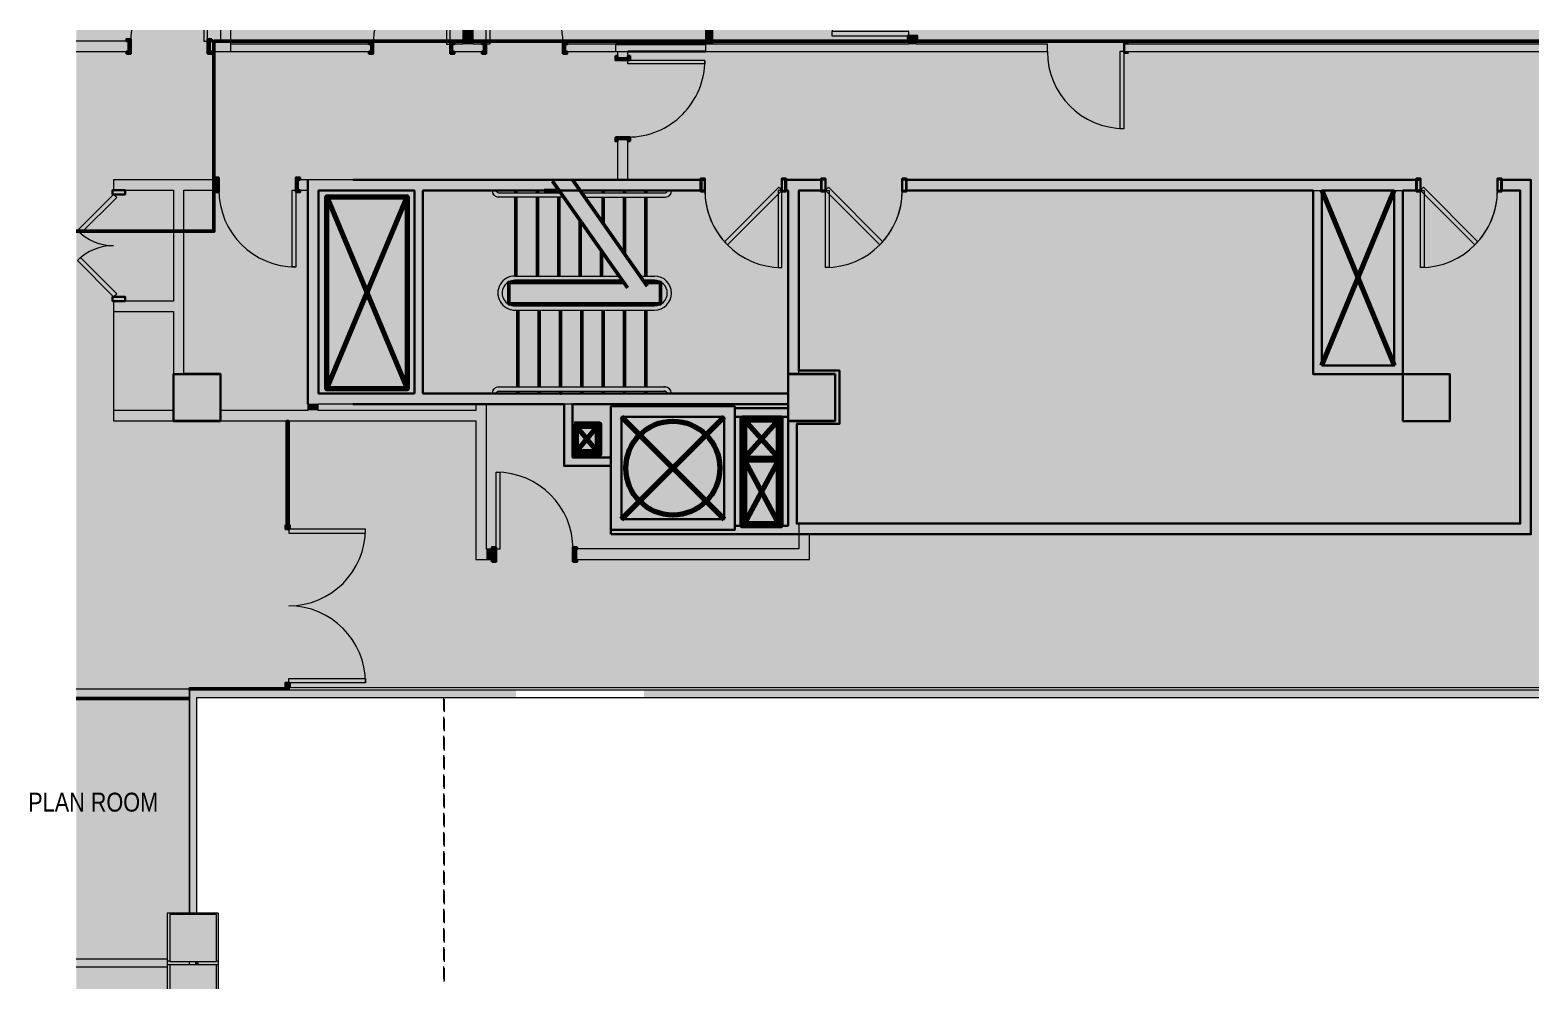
# Model space of a CAD drawing. Header units: inches. Extents: x 440 to 1827, y -16294 to -15154.
# Drawn here: x 440 to 1143, y -15600 to -15154 of the extents above; entities that cross this region are included whole.
import ezdxf

# ---------------------------------------------------------------- set-up
doc = ezdxf.new("R2010")
doc.units = ezdxf.units.IN
doc.header["$LTSCALE"] = 48
doc.header["$MEASUREMENT"] = 0
doc.linetypes.add('Demolished', pattern=[0.1875, 0.125, -0.0625])
for name, color, linetype, lineweight in [('A-Anno-Note', 8, 'Continuous', 50), ('A-COLS', 8, 'Continuous', 30), ('A-DETL', 8, 'Continuous', 20), ('A-DETL-GENF', 247, 'Continuous', 9), ('A-DETL-THIN', 8, 'Continuous', 9), ('A-DOOR', 8, 'Demolished', 9), ('A-DOOR-FRAM', 8, 'Continuous', 30), ('A-FLOR-HRAL', 8, 'Continuous', 20), ('A-FLOR-STRS', 8, 'Continuous', 50), ('A-Hvac', 8, 'Continuous', 70), ('A-WALL', 8, 'Continuous', 30), ('A-WALL-PATT', 8, 'Continuous', 13), ('Chevy Chase Pavilion_9th - 900 _ 910_dwg', 8, 'Continuous', 9), ('G-ANNO-TEXT', 8, 'Continuous', 20), ('I-WALL', 8, 'Continuous', 13), ('S-COLS', 8, 'Continuous', 13)]:
    doc.layers.add(name, color=color, linetype=linetype, lineweight=lineweight)
doc.styles.add('Arial Narrow', font='ARIALN.TTF', dxfattribs={"height": 8.849544})

# ---------------------------------------------------------------- blocks, each defined once
blk = doc.blocks.new('Concrete-Rectangular-Column - 1_10_-4868861-FIRST FLOOR DEMOLITION')
at = {"layer": 'S-COLS'}
blk.add_hatch(color=256, dxfattribs=at).paths.add_polyline_path([(-11, -11), (11, -11), (11, 11), (-11, 11)], flags=0)
for p, q in [((11, 11), (-11, 11)), ((-11, 11), (-11, -11)), ((11, -11), (11, 11)), ((-11, -11), (11, -11))]:
    blk.add_line(p, q, dxfattribs=at)
blk = doc.blocks.new('Chevy Chase Pavilion_9th - 900 _ 910_dwg_03 - COLUMN - RECTANGLE - 24 x 24-470460-FLOOR PLAN - LEVEL 9-5113136-FIRST FLOOR DEMOLITION')
at = {"layer": 'S-COLS'}
h = blk.add_hatch(color=256, dxfattribs=at)
h.paths.add_polyline_path([(-12, -12), (12, -12), (12, 12), (11.24, 12), (11.24, 11.85), (-10.76, 11.85), (-10.76, 12), (-12, 12), (-12, 9.38)], flags=0)
h.paths.add_polyline_path([(-1.51, -11.65), (-10.76, -11.65), (-10.76, 10.35), (11.24, 10.35), (11.24, -11.65), (1.99, -11.65)], flags=0)
blk.add_line((12, 12), (11.24, 12), dxfattribs=at)
at = {"layer": 'S-COLS', "flags": 128}
blk.add_lwpolyline([(-10.76, 12), (-12, 12), (-12, -12)], dxfattribs=at)
blk = doc.blocks.new('Chevy Chase Pavilion_9th - 900 _ 910_dwg_03 - COLUMN - RECTANGLE - 24 x 24-470562-FLOOR PLAN - LEVEL 9-5113137-FIRST FLOOR DEMOLITION')
at = {"layer": 'S-COLS'}
blk.add_hatch(color=256, dxfattribs=at).paths.add_polyline_path([(-10.76, -10.47), (-10.76, 11.38), (11.24, 11.38), (11.24, -10.47), (12, -10.47), (12, 12), (-12, 12), (-12, -10.47)], flags=0)
at = {"layer": 'S-COLS', "flags": 128}
blk.add_lwpolyline([(12, 12), (-12, 12), (-12, -12), (12, -12)], dxfattribs=at)
blk = doc.blocks.new('Chevy Chase Pavilion_9th - 900 _ 910_dwg_ST - TYPE A - SINGLE FLUSH - 36_ x 84_-514202-FLOOR PLAN - LEVEL 9-5113140-FIRST FLOOR DEMOLITION')
at = {"layer": 'A-DOOR', "linetype": 'Continuous', "flags": 128}
blk.add_lwpolyline([(17.49, -38.44), (16.25, -38.44), (16.25, -2.44), (18, -2.44), (18, -38.48)], dxfattribs=at)
at = {"layer": 'A-DOOR', "linetype": 'Continuous'}
blk.add_arc((18, -2.44), 36.04, 180, 270, dxfattribs=at)
at = {"layer": 'A-DOOR-FRAM', "flags": 128}
for points in [[(-18, 3.44), (-18, 2.44), (-20, 2.44), (-20, 3.44)], [(-19, -2.44), (-19, 2.44), (-18, 2.44), (-18, -2.44)], [(20, 3.44), (20, 2.44), (18, 2.44), (18, 3.44)], [(18, -2.44), (18, 2.44), (19, 2.44), (19, -2.44)], [(-20, -3.44), (-20, -2.44), (-18, -2.44), (-18, -3.44)], [(18, -3.44), (18, -2.44), (20, -2.44), (20, -3.44)]]:
    blk.add_lwpolyline(points, close=True, dxfattribs=at)
blk = doc.blocks.new('Chevy Chase Pavilion_9th - 900 _ 910_dwg_08 - DOOR - SINGLE - EXSTING - FLUSH - 36x84-493618-FLOOR PLAN - LEVEL 9-5113143-FIRST FLOOR DEMOLITION')
at = {"layer": 'A-DOOR-FRAM'}
h = blk.add_hatch(color=256, dxfattribs=at)
h.paths.add_polyline_path([(20.28, -1.71), (22.28, -1.71), (22.28, 4.29), (20.28, 4.29), (20.28, -1.21)], flags=0)
h.paths.add_polyline_path([(-17.72, -1.71), (-15.72, -1.71), (-15.72, 4.29), (-17.72, 4.29), (-17.72, -1.21)], flags=0)
at = {"layer": 'A-DOOR', "linetype": 'Continuous', "flags": 128}
blk.add_lwpolyline([(20.28, -1.21), (18.86, 0.21), (-6.59, -25.25), (-5.18, -26.66)], close=True, dxfattribs=at)
at = {"layer": 'A-DOOR', "linetype": 'Continuous'}
blk.add_arc((20.28, -1.21), 36, 180, 225, dxfattribs=at)
at = {"layer": 'A-DOOR-FRAM', "flags": 128}
for points in [[(-17.72, -1.71), (-17.72, 4.29), (-15.72, 4.29), (-15.72, -1.71), (-17.72, -1.71), (-17.72, 4.29), (-15.72, 4.29), (-15.72, -1.71)], [(22.28, 4.29), (20.28, 4.29), (20.28, -1.71), (20.28, 4.29), (22.28, 4.29), (22.28, -1.71), (20.28, -1.71), (22.28, -1.71)]]:
    blk.add_lwpolyline(points, close=True, dxfattribs=at)
blk = doc.blocks.new('Chevy Chase Pavilion_9th - 900 _ 910_dwg_08 - DOOR - SINGLE - EXSTING - FLUSH - 36x84-493656-FLOOR PLAN - LEVEL 9-5113144-FIRST FLOOR DEMOLITION')
at = {"layer": 'A-DOOR-FRAM'}
h = blk.add_hatch(color=256, dxfattribs=at)
h.paths.add_polyline_path([(-15.72, 1.71), (-17.72, 1.71), (-17.72, -4.29), (-15.72, -4.29), (-15.72, 1.21)], flags=0)
h.paths.add_polyline_path([(20.28, 1.71), (20.28, -4.29), (22.28, -4.29), (22.28, 1.71)], flags=0)
at = {"layer": 'A-DOOR', "linetype": 'Continuous', "flags": 128}
blk.add_lwpolyline([(20.28, 1.21), (18.86, -0.21), (-6.59, 25.25), (-5.18, 26.66)], close=True, dxfattribs=at)
at = {"layer": 'A-DOOR', "linetype": 'Continuous'}
blk.add_arc((20.28, 1.21), 36, 135, 180, dxfattribs=at)
at = {"layer": 'A-DOOR-FRAM', "flags": 128}
for points in [[(-15.72, 1.71), (-17.72, 1.71), (-17.72, -4.29), (-15.72, -4.29)], [(-17.72, -4.29), (-15.72, -4.29), (-15.72, 1.71), (-17.72, 1.71)], [(20.28, -4.29), (20.28, 1.71), (22.28, 1.71), (22.28, -4.29), (22.28, 1.71), (20.28, 1.71), (20.28, -4.29), (22.28, -4.29)]]:
    blk.add_lwpolyline(points, close=True, dxfattribs=at)
blk = doc.blocks.new('Chevy Chase Pavilion_9th - 900 _ 910_dwg_ST - TYPE A - SINGLE FLUSH - 36_ x 84_-545716-FLOOR PLAN - LEVEL 9-5113147-FIRST FLOOR DEMOLITION')
at = {"layer": 'A-DOOR', "linetype": 'Continuous', "flags": 128}
blk.add_lwpolyline([(16.25, 8.37), (16.25, 1.75), (18, 1.75), (18, 8.37)], dxfattribs=at)
at = {"layer": 'A-DOOR', "linetype": 'Continuous'}
blk.add_arc((18, 1.75), 36.04, 169.393, 180, dxfattribs=at)
at = {"layer": 'A-DOOR-FRAM', "flags": 128}
for points in [[(-18, 2.75), (-20, 2.75), (-20, 1.75), (-18, 1.75)], [(-18, 1.75), (-19, 1.75), (-19, -1.75), (-18, -1.75)], [(20, 2.75), (18, 2.75), (18, 1.75), (20, 1.75)], [(19, 1.75), (18, 1.75), (18, -1.75), (19, -1.75)], [(-20, -2.75), (-18, -2.75), (-18, -1.75), (-20, -1.75)], [(18, -2.75), (20, -2.75), (20, -1.75), (18, -1.75)]]:
    blk.add_lwpolyline(points, close=True, dxfattribs=at)
blk = doc.blocks.new('Chevy Chase Pavilion_9th - 900 _ 910_dwg_ST - TYPE A - SINGLE FLUSH - 36_ x 84_-514003-FLOOR PLAN - LEVEL 9-5113148-FIRST FLOOR DEMOLITION')
at = {"layer": 'A-DOOR', "linetype": 'Continuous', "flags": 128}
blk.add_lwpolyline([(16.25, -8.37), (16.25, -1.75), (18, -1.75), (18, -8.37)], dxfattribs=at)
at = {"layer": 'A-DOOR', "linetype": 'Continuous'}
blk.add_arc((18, -1.75), 36.04, 180, 190.607, dxfattribs=at)
at = {"layer": 'A-DOOR-FRAM', "flags": 128}
for points in [[(-18, 2.75), (-18, 1.75), (-20, 1.75), (-20, 2.75)], [(-19, -1.75), (-19, 1.75), (-18, 1.75), (-18, -1.75)], [(20, 2.75), (20, 1.75), (18, 1.75), (18, 2.75)], [(18, -1.75), (18, 1.75), (19, 1.75), (19, -1.75)], [(-20, -2.75), (-20, -1.75), (-18, -1.75), (-18, -2.75)], [(18, -2.75), (18, -1.75), (20, -1.75), (20, -2.75)]]:
    blk.add_lwpolyline(points, close=True, dxfattribs=at)
blk = doc.blocks.new('Chevy Chase Pavilion_9th - 900 _ 910_dwg_ST - TYPE A - SINGLE FLUSH - 36_ x 84_-512701-FLOOR PLAN - LEVEL 9-5113142-FIRST FLOOR DEMOLITION')
at = {"layer": 'A-DOOR', "linetype": 'Continuous', "flags": 128}
blk.add_lwpolyline([(16.25, 7.68), (16.25, 2.44), (18, 2.44), (18, 7.68)], dxfattribs=at)
at = {"layer": 'A-DOOR', "linetype": 'Continuous'}
blk.add_arc((18, 2.44), 36.04, 171.62321, 180, dxfattribs=at)
at = {"layer": 'A-DOOR-FRAM', "flags": 128}
for points in [[(-18, 3.44), (-20, 3.44), (-20, 2.44), (-18, 2.44)], [(-18, 2.44), (-19, 2.44), (-19, -2.44), (-18, -2.44)], [(20, 3.44), (18, 3.44), (18, 2.44), (20, 2.44)], [(19, 2.44), (18, 2.44), (18, -2.44), (19, -2.44)], [(-20, -3.44), (-18, -3.44), (-18, -2.44), (-20, -2.44)], [(18, -3.44), (20, -3.44), (20, -2.44), (18, -2.44)]]:
    blk.add_lwpolyline(points, close=True, dxfattribs=at)
blk = doc.blocks.new('Chevy Chase Pavilion_9th - 900 _ 910_dwg_08 - DOOR - DOUBLE - EXISTING - FLUSH - 48x84-516940-FLOOR PLAN - LEVEL 9-5113149-FIRST FLOOR DEMOLITION')
at = {"layer": 'A-DOOR', "linetype": 'Continuous', "flags": 128}
for points in [[(-21.72, 1.15), (-20.31, -0.27), (-3.34, 16.7), (-4.75, 18.12)], [(26.28, 1.15), (24.86, -0.27), (7.89, 16.7), (9.31, 18.12)]]:
    blk.add_lwpolyline(points, close=True, dxfattribs=at)
at = {"layer": 'A-DOOR', "linetype": 'Continuous'}
for centre, start, end in [((-21.72, 1.15), 360, 45), ((26.28, 1.15), 135, 180)]:
    blk.add_arc(centre, 24, start, end, dxfattribs=at)
at = {"layer": 'A-DOOR-FRAM', "flags": 128}
for points in [[(-21.72, 1.65), (-23.72, 1.65), (-23.72, -4.23), (-21.72, -4.23)], [(-23.72, -4.23), (-21.72, -4.23), (-21.72, 1.65), (-23.72, 1.65)], [(26.28, -4.23), (26.28, 1.65), (28.28, 1.65), (28.28, -4.23), (28.28, 1.65), (26.28, 1.65), (26.28, -4.23), (28.28, -4.23)]]:
    blk.add_lwpolyline(points, close=True, dxfattribs=at)
blk = doc.blocks.new('Chevy Chase Pavilion_9th - 900 _ 910_dwg_08 - DOOR - SINGLE - CONCEALED FRAME - FULL GLASS - 36x84-536247-FLOOR PLAN - LEVEL 9-5113151-FIRST FLOOR DEMOLITION')
at = {"layer": 'A-DOOR', "linetype": 'Continuous', "flags": 128}
blk.add_lwpolyline([(20.28, -0.79), (18.28, -0.79), (18.28, 35.21), (20.28, 35.21)], close=True, dxfattribs=at)
at = {"layer": 'A-DOOR', "linetype": 'Continuous'}
blk.add_arc((20.28, -0.79), 36, 90, 180, dxfattribs=at)
at = {"layer": 'A-DOOR-FRAM', "flags": 128}
blk.add_lwpolyline([(22.28, -0.29), (20.28, -0.29), (20.28, -2.29), (22.28, -2.29)], dxfattribs=at)
blk = doc.blocks.new('Chevy Chase Pavilion_9th - 900 _ 910_dwg_08 - DOOR - SINGLE - CONCEALED FRAME - FULL GLASS - 36x84-536328-FLOOR PLAN - LEVEL 9-5113152-FIRST FLOOR DEMOLITION')
at = {"layer": 'A-DOOR', "linetype": 'Continuous', "flags": 128}
blk.add_lwpolyline([(20.28, 0.79), (18.28, 0.79), (18.28, -35.21), (20.28, -35.21)], close=True, dxfattribs=at)
at = {"layer": 'A-DOOR', "linetype": 'Continuous'}
blk.add_arc((20.28, 0.79), 36, 180, 270, dxfattribs=at)
at = {"layer": 'A-DOOR-FRAM', "flags": 128}
blk.add_lwpolyline([(22.28, 0.29), (20.28, 0.29), (20.28, 2.29), (22.28, 2.29)], dxfattribs=at)
blk = doc.blocks.new('Chevy Chase Pavilion_9th - 900 _ 910_dwg_08 - DOOR - SINGLE - CONCEALED FRAME - FULL GLASS - 36x84-544326-FLOOR PLAN - LEVEL 9-5113154-FIRST FLOOR DEMOLITION')
at = {"layer": 'A-DOOR', "linetype": 'Continuous', "flags": 128}
blk.add_lwpolyline([(20.28, -0.46), (18.28, -0.46), (18.28, -36.46), (20.28, -36.46)], close=True, dxfattribs=at)
at = {"layer": 'A-DOOR', "linetype": 'Continuous'}
blk.add_arc((20.28, -0.46), 36, 265.71836, 270, dxfattribs=at)
at = {"layer": 'A-DOOR-FRAM', "flags": 128}
blk.add_lwpolyline([(22.28, -0.96), (20.28, -0.96), (20.28, 3.54), (22.28, 3.54)], dxfattribs=at)
blk = doc.blocks.new('Chevy Chase Pavilion_9th - 900 _ 910_dwg_08 - DOOR - SINGLE - CONCEALED FRAME - FULL GLASS - 36x84-544326-FLOOR PLAN - LEVEL 9-V2-FIRST FLOOR DEMOLITION')
at = {"layer": 'A-DOOR', "linetype": 'Continuous', "flags": 128}
blk.add_lwpolyline([(20.28, -0.46), (18.28, -0.46), (18.28, -36.46), (20.28, -36.46)], close=True, dxfattribs=at)
at = {"layer": 'A-DOOR', "linetype": 'Continuous'}
blk.add_arc((20.28, -0.46), 36, 180, 270, dxfattribs=at)
at = {"layer": 'A-DOOR-FRAM', "flags": 128}
blk.add_lwpolyline([(22.28, -0.96), (20.28, -0.96), (20.28, 3.54), (22.28, 3.54)], dxfattribs=at)
blk = doc.blocks.new('Chevy Chase Pavilion_9th - 900 _ 910_dwg-4821032-FIRST FLOOR DEMOLITION')
at = {"layer": 'A-DETL-GENF'}
blk.add_hatch(color=256, dxfattribs=at).paths.add_polyline_path([(1263.17, 3070.35), (1263.17, 3165.35), (1218.25, 3165.35), (1218.25, 3070.35)], flags=0)
at = {"layer": 'A-WALL'}
for points in [[(1150.25, 3057.35), (1172.25, 3057.35), (1172.25, 3079.35), (1150.25, 3079.35), (1150.25, 3062.22)], [(1438.25, 3057.35), (1460.25, 3057.35), (1460.25, 3079.35), (1438.25, 3079.35)]]:
    blk.add_hatch(color=256, dxfattribs=at).paths.add_polyline_path(points, flags=0)
h = blk.add_hatch(color=256, dxfattribs=at)
h.paths.add_polyline_path([(1203.25, 2931.66), (1204.25, 2931.66), (1204.25, 2934.66), (1203.25, 2934.66), (1203.25, 2932.48)], flags=0)
h.paths.add_polyline_path([(1203.25, 3006.66), (1204.25, 3006.66), (1204.25, 3057.35), (1203.25, 3057.35)], flags=0)
at = {"layer": 'A-WALL-PATT'}
for points in [[(1399.5, 3233.85), (1403, 3233.85), (1403, 3240.47), (1399.5, 3240.47)], [(1213.25, 3065.35), (1218.25, 3065.35), (1218.25, 3170.35), (1213.25, 3170.35), (1213.25, 3070.35)], [(1267.17, 3070.35), (1267.17, 3165.35), (1263.17, 3165.35), (1263.17, 3070.35)], [(1443.25, 3079.35), (1443.25, 3165.35), (1438.25, 3165.35), (1438.25, 3079.35)], [(1781.25, 3004.35), (1786.25, 3004.35), (1786.25, 3165.35), (1781.25, 3165.35), (1781.25, 3048.9)], [(1275.5, 3065.35), (1438.25, 3065.35), (1438.25, 3070.35), (1218.25, 3070.35), (1218.25, 3065.35), (1267.17, 3065.35)], [(1443.25, 2992.35), (1448.25, 2992.35), (1448.25, 3009.35), (1443.25, 3009.35)], [(1781.25, 3004.35), (1781.25, 3009.35), (1448.25, 3009.35), (1448.25, 3004.35)], [(1338.44, 2992.35), (1443.25, 2992.35), (1443.25, 2997.35), (1338.44, 2997.35)], [(1152.1, 2927.66), (1157.76, 2927.7), (1157.75, 2931.66), (1104.72, 2931.66), (1104.72, 2927.66), (1147.26, 2927.66)], [(1161.26, 2931.2), (1161.26, 2931.66), (1157.76, 2931.66), (1157.76, 2931.2)], [(1147.26, 2801.57), (1147.26, 2805.07), (1104.72, 2805.07), (1104.72, 2801.57)]]:
    blk.add_hatch(color=256, dxfattribs=at).paths.add_polyline_path(points, flags=0)
h = blk.add_hatch(color=256, dxfattribs=at)
h.paths.add_polyline_path([(1399.5, 3230.35), (1399.5, 3233.85), (1333.75, 3233.85), (1333.75, 3230.35), (1397.25, 3230.35)], flags=0)
h.paths.add_polyline_path([(1285.88, 3230.35), (1295.75, 3230.35), (1295.75, 3233.85), (1280.88, 3233.85), (1280.88, 3230.35)], flags=0)
h.paths.add_polyline_path([(1242.88, 3230.35), (1242.88, 3233.85), (1177.13, 3233.85), (1177.13, 3230.35), (1218.25, 3230.35)], flags=0)
h = blk.add_hatch(color=256, dxfattribs=at)
h.paths.add_polyline_path([(1493.72, 3230.35), (1559.69, 3230.35), (1559.69, 3233.85), (1399.5, 3233.85), (1399.5, 3230.35), (1448.25, 3230.35)], flags=0)
h.paths.add_polyline_path([(1841.26, 3230.35), (1841.51, 3230.35), (1841.51, 3233.85), (1595.69, 3233.85), (1595.69, 3230.35), (1837.76, 3230.35)], flags=0)
h = blk.add_hatch(color=256, dxfattribs=at)
h.paths.add_polyline_path([(1732.55, 3165.35), (1732.55, 3170.35), (1493.72, 3170.35), (1493.72, 3165.35)], flags=0)
h.paths.add_polyline_path([(1443.25, 3165.35), (1453.72, 3165.35), (1453.72, 3170.35), (1437.25, 3170.35), (1437.25, 3165.35), (1438.25, 3165.35)], flags=0)
h.paths.add_polyline_path([(1772.55, 3165.35), (1786.25, 3165.35), (1786.25, 3170.35), (1772.55, 3170.35)], flags=0)
h.paths.add_polyline_path([(1397.25, 3165.35), (1397.25, 3170.35), (1218.25, 3170.35), (1218.25, 3165.35), (1275.5, 3165.35)], flags=0)
at = {"layer": 'I-WALL'}
h = blk.add_hatch(color=256, dxfattribs=at)
h.paths.add_polyline_path([(1129.25, 3230.35), (1129.25, 3235.22), (1104.72, 3235.22), (1104.72, 3230.35)], flags=0)
h.paths.add_polyline_path([(1167.25, 3230.35), (1172.25, 3230.35), (1172.25, 3235.22), (1167.25, 3235.22)], flags=0)
for points in [[(1177.13, 3230.35), (1177.13, 3240.47), (1172.25, 3240.47), (1172.25, 3230.35)], [(1290.75, 3233.85), (1290.75, 3240.47), (1285.88, 3240.47), (1285.88, 3233.85)], [(1498.25, 3233.85), (1498.25, 3237.79), (1494.75, 3237.79), (1494.75, 3233.85)], [(1155.13, 3079.35), (1155.13, 3165.47), (1150.25, 3165.47), (1150.25, 3079.35)], [(1150.25, 3108.6), (1150.25, 3113.47), (1127.13, 3113.47), (1127.13, 3108.6)], [(1150.25, 3057.35), (1150.25, 3062.22), (1122.25, 3062.22), (1122.25, 3057.35)], [(1204.25, 3057.35), (1292, 3057.35), (1292, 3062.22), (1172.25, 3062.22), (1172.25, 3057.35), (1203.25, 3057.35)], [(1218.13, 3062.22), (1218.13, 3065.35), (1213.25, 3065.35), (1213.25, 3062.22)], [(1296.88, 2992.35), (1296.88, 3065.35), (1292, 3065.35), (1292, 2992.35)], [(1300.44, 2992.35), (1300.44, 2997.22), (1296.88, 2997.22), (1296.88, 2992.35)]]:
    blk.add_hatch(color=256, dxfattribs=at).paths.add_polyline_path(points, flags=0)
h = blk.add_hatch(color=256, dxfattribs=at)
h.paths.add_polyline_path([(1358.34, 3170.35), (1363.21, 3170.35), (1363.21, 3189.35), (1358.34, 3189.35)], flags=0)
h.paths.add_polyline_path([(1363.21, 3227.35), (1363.21, 3230.35), (1358.34, 3230.35), (1358.34, 3227.35)], flags=0)
h = blk.add_hatch(color=256, dxfattribs=at)
h.paths.add_polyline_path([(1122.25, 3108.6), (1127.13, 3108.6), (1127.13, 3113.47), (1122.25, 3113.47)], flags=0)
h.paths.add_polyline_path([(1122.25, 3165.47), (1127.13, 3165.47), (1127.13, 3170.35), (1122.25, 3170.35)], flags=0)
h = blk.add_hatch(color=256, dxfattribs=at)
h.paths.add_polyline_path([(1157.75, 3165.47), (1170.59, 3165.47), (1170.59, 3170.35), (1127.13, 3170.35), (1127.13, 3165.47), (1155.13, 3165.47)], flags=0)
h.paths.add_polyline_path([(1208.59, 3165.47), (1213.25, 3165.47), (1213.25, 3170.35), (1208.59, 3170.35)], flags=0)
at = {"layer": 'A-Anno-Note'}
for p, q in [((1157.76, 2927.22), (1104.72, 2927.22)), ((1161.26, 2826.04), (1161.26, 2826.66)), ((1161.26, 2826.66), (1161.26, 2826.04)), ((1161.26, 2802.54), (1161.26, 2804.04)), ((1161.26, 2804.04), (1161.26, 2802.54))]:
    blk.add_line(p, q, dxfattribs=at)
at = {"layer": 'A-Anno-Note', "flags": 128}
blk.add_lwpolyline([(1104.72, 3146.22), (1169.26, 3146.22), (1169.26, 3235.22), (1851.26, 3235.22), (1851.26, 3009.22), (2025.26, 3009.22), (2025.26, 3240.47)], dxfattribs=at)
at = {"layer": 'A-COLS', "flags": 128}
for points in [[(1150.26, 3079.22), (1172.26, 3079.22), (1172.26, 3057.22), (1150.26, 3057.22)], [(1438.26, 3079.22), (1460.26, 3079.22), (1460.26, 3057.22), (1438.26, 3057.22)], [(1726.26, 3079.22), (1748.26, 3079.22), (1748.26, 3057.22), (1726.26, 3057.22)]]:
    blk.add_lwpolyline(points, close=True, dxfattribs=at)
at = {"layer": 'A-DETL'}
for p, q in [((1122.25, 3108.6), (1122.25, 3062.22)), ((1171.26, 2826.66), (1171.26, 2780.19))]:
    blk.add_line(p, q, dxfattribs=at)
at = {"layer": 'A-DOOR', "linetype": 'Continuous', "flags": 128}
for points in [[(1399.25, 3170.22), (1397.75, 3170.22), (1397.75, 3165.22), (1399.25, 3165.22)], [(1433.5, 3165.22), (1433.5, 3129.22), (1435.25, 3129.22), (1435.25, 3165.22)], [(1436.75, 3170.22), (1435.25, 3170.22), (1435.25, 3165.22), (1436.75, 3165.22)], [(1454.22, 3170.22), (1455.72, 3170.22), (1455.72, 3165.22), (1454.22, 3165.22)], [(1457.47, 3165.22), (1457.47, 3129.22), (1455.72, 3129.22), (1455.72, 3165.22)], [(1491.72, 3170.22), (1493.22, 3170.22), (1493.22, 3165.22), (1491.72, 3165.22)], [(1733.05, 3170.22), (1734.55, 3170.22), (1734.55, 3165.22), (1733.05, 3165.22)], [(1736.3, 3165.22), (1736.3, 3129.22), (1734.55, 3129.22), (1734.55, 3165.22)], [(1770.55, 3170.22), (1772.05, 3170.22), (1772.05, 3165.22), (1770.55, 3165.22)]]:
    blk.add_lwpolyline(points, close=True, dxfattribs=at)
at = {"layer": 'A-DOOR', "linetype": 'Continuous'}
for centre, start, end in [((1435.25, 3165.22), 180, 270), ((1455.72, 3165.22), 270, 359.99997), ((1734.55, 3165.22), 270, 359.99997)]:
    blk.add_arc(centre, 36, start, end, dxfattribs=at)
at = {"layer": 'A-FLOR-HRAL'}
for p, q in [((1310.25, 3125.22), (1359.04, 3125.22)), ((1360.44, 3123.22), (1310.25, 3123.22)), ((1368.81, 3125.22), (1375.64, 3125.22)), ((1375.64, 3123.22), (1370.21, 3123.22)), ((1310.25, 3111.22), (1375.64, 3111.22)), ((1310.25, 3109.22), (1375.64, 3109.22))]:
    blk.add_line(p, q, dxfattribs=at)
at = {"layer": 'A-FLOR-HRAL', "flags": 128}
for points in [[(1333.58, 3162.22), (1303.07, 3162.22), (1302.47, 3162.22)], [(1302.56, 3164.22), (1303.07, 3164.22), (1332.18, 3164.22)], [(1341.5, 3164.22), (1380.13, 3164.22), (1380.64, 3164.22)], [(1342.9, 3162.22), (1380.13, 3162.22), (1380.73, 3162.22)], [(1302.47, 3073.22), (1303.07, 3073.22), (1380.65, 3073.22), (1380.05, 3073.22)], [(1302.56, 3071.22), (1303.07, 3071.22), (1380.56, 3071.22), (1380.05, 3071.22)]]:
    blk.add_lwpolyline(points, dxfattribs=at)
at = {"layer": 'A-FLOR-HRAL'}
for centre, radius, start, end in [((1302.56, 3165.22), 3, 179.99809, 269.99808), ((1302.56, 3165.22), 1, 179.99809, 269.99808), ((1380.64, 3165.22), 3, 270.00191, 0.00191), ((1380.64, 3165.22), 1, 270.00191, 0.00191), ((1310.25, 3117.22), 8, 89.99999, 270), ((1310.25, 3117.22), 6, 89.99999, 270), ((1375.64, 3117.22), 8, 270, 90), ((1375.64, 3117.22), 6, 270, 90), ((1302.56, 3070.22), 3, 90.00191, 180.00191), ((1380.56, 3070.22), 3, 359.99809, 89.99809), ((1302.56, 3070.22), 1, 90.00191, 180.00191), ((1380.56, 3070.22), 1, 359.99809, 89.99809)]:
    blk.add_arc(centre, radius, start, end, dxfattribs=at)
at = {"layer": 'A-FLOR-STRS'}
for p, q in [((1310.75, 3165.22), (1310.75, 3164.22)), ((1320.75, 3165.22), (1320.75, 3164.22)), ((1331.48, 3165.22), (1323.87, 3165.22)), ((1362.93, 3119.67), (1327.9, 3169.71)), ((1330.75, 3165.22), (1330.75, 3164.22)), ((1372.15, 3120.46), (1337.38, 3170.11)), ((1351.64, 3165.22), (1351.64, 3164.22)), ((1361.64, 3165.22), (1361.64, 3164.22)), ((1371.64, 3165.22), (1371.64, 3164.22)), ((1310.75, 3162.22), (1310.75, 3125.22)), ((1320.75, 3162.22), (1320.75, 3125.22)), ((1330.75, 3162.22), (1330.75, 3125.22)), ((1351.64, 3149.74), (1351.64, 3162.22)), ((1361.64, 3135.46), (1361.64, 3162.22)), ((1371.64, 3125.22), (1371.64, 3162.22)), ((1340.75, 3151.35), (1340.75, 3125.22)), ((1350.75, 3137.07), (1350.75, 3125.22)), ((1310.75, 3122.22), (1310.75, 3123.22)), ((1320.75, 3122.22), (1320.75, 3123.22)), ((1330.75, 3122.22), (1330.75, 3123.22)), ((1340.75, 3122.22), (1340.75, 3123.22)), ((1350.75, 3122.22), (1350.75, 3123.22)), ((1371.64, 3122.22), (1371.64, 3123.22)), ((1311.64, 3111.22), (1311.64, 3112.22)), ((1311.64, 3073.22), (1311.64, 3109.22)), ((1321.64, 3111.22), (1321.64, 3112.22)), ((1321.64, 3073.22), (1321.64, 3109.22)), ((1331.64, 3111.22), (1331.64, 3112.22)), ((1331.64, 3073.22), (1331.64, 3109.22)), ((1341.64, 3111.22), (1341.64, 3112.22)), ((1341.64, 3073.22), (1341.64, 3109.22)), ((1351.64, 3111.22), (1351.64, 3112.22)), ((1351.64, 3073.22), (1351.64, 3109.22)), ((1361.64, 3111.22), (1361.64, 3112.22)), ((1361.64, 3073.22), (1361.64, 3109.22)), ((1371.64, 3111.22), (1371.64, 3112.22)), ((1371.64, 3073.22), (1371.64, 3109.22)), ((1311.64, 3070.22), (1311.64, 3071.22)), ((1321.64, 3070.22), (1321.64, 3071.22)), ((1341.64, 3070.22), (1341.64, 3071.22)), ((1351.64, 3070.22), (1351.64, 3071.22)), ((1361.64, 3070.22), (1361.64, 3071.22)), ((1371.64, 3070.22), (1371.64, 3071.22))]:
    blk.add_line(p, q, dxfattribs=at)
at = {"layer": 'A-FLOR-STRS', "flags": 128}
blk.add_lwpolyline([(1370.91, 3122.22), (1378.52, 3122.22), (1378.52, 3112.22), (1307.38, 3112.22), (1307.38, 3122.22), (1361.14, 3122.22)], dxfattribs=at)
blk.add_lwpolyline([(1331.64, 3071.22), (1331.64, 3070.22)], close=True, dxfattribs=at)
at = {"layer": 'A-Hvac'}
for p, q in [((1688.25, 3165.22), (1722.25, 3083.22)), ((1688.25, 3083.22), (1722.25, 3165.22)), ((1222.19, 3072.39), (1259.75, 3162.39)), ((1360.25, 3059.22), (1408.25, 3011.22)), ((1360.25, 3011.22), (1408.25, 3059.22)), ((1338.95, 3042.81), (1348.95, 3054.81)), ((1417.75, 3038.92), (1433.75, 3009.22))]:
    blk.add_line(p, q, dxfattribs=at)
at = {"layer": 'A-Hvac', "flags": 128}
for points in [[(1222.19, 3162.39), (1259.75, 3162.39), (1259.75, 3072.39), (1222.19, 3072.39), (1222.19, 3162.39), (1259.75, 3072.39)], [(1338.95, 3054.81), (1348.95, 3054.81), (1348.95, 3042.81), (1338.95, 3042.81), (1338.95, 3054.81), (1348.95, 3042.81), (1348.95, 3054.81), (1338.95, 3054.81), (1338.95, 3042.81), (1348.95, 3042.81)], [(1417.75, 3039.91), (1433.75, 3057.74), (1417.75, 3057.74), (1417.75, 3039.91), (1433.75, 3039.91), (1433.75, 3057.74)], [(1417.75, 3057.74), (1417.75, 3009.22), (1433.75, 3009.22), (1433.75, 3057.74), (1417.75, 3057.74), (1433.75, 3039.91)], [(1433.75, 3038.92), (1417.75, 3038.92), (1417.75, 3009.22), (1433.75, 3009.22), (1433.75, 3038.92), (1417.75, 3009.22)]]:
    blk.add_lwpolyline(points, dxfattribs=at)
for points in [[(1337.95, 3055.81), (1337.95, 3041.81), (1349.95, 3041.81), (1349.95, 3055.81)], [(1416.75, 3058.72), (1434.75, 3058.72), (1434.75, 3008.22), (1416.75, 3008.22)]]:
    blk.add_lwpolyline(points, close=True, dxfattribs=at)
at = {"layer": 'A-Hvac'}
blk.add_circle((1384.25, 3035.22), 22, dxfattribs=at)
at = {"layer": 'A-WALL'}
for p, q in [((1399.5, 3233.85), (1357.51, 3233.85)), ((1363.21, 3230.35), (1399.5, 3230.35)), ((1213.25, 3165.47), (1213.25, 3170.35)), ((1213.25, 3170.22), (1213.25, 3065.22)), ((1399.25, 3170.22), (1234.25, 3170.22)), ((1454.22, 3170.22), (1436.25, 3170.22)), ((1734.56, 3170.22), (1493.22, 3170.22)), ((1150.25, 3079.35), (1150.25, 3062.22)), ((1438.25, 3079.35), (1438.25, 3070.35)), ((1443.25, 3079.35), (1438.25, 3079.35)), ((1438.25, 3070.35), (1438.25, 3065.35)), ((1438.25, 3063.22), (1413.25, 3063.22)), ((1438.25, 3059.22), (1413.25, 3059.22)), ((1150.25, 3057.35), (1172.25, 3057.35)), ((1204.25, 3057.35), (1203.25, 3057.35)), ((1157.76, 2931.66), (1157.76, 2931.2)), ((1161.26, 2931.2), (1161.26, 2931.66)), ((1203.25, 2931.66), (1204.25, 2931.66))]:
    blk.add_line(p, q, dxfattribs=at)
at = {"layer": 'A-WALL', "flags": 128}
for points in [[(1263.17, 3070.22), (1218.25, 3070.22), (1218.25, 3165.22), (1263.17, 3165.22)], [(1688.25, 3083.22), (1722.25, 3083.22), (1722.25, 3165.22), (1688.25, 3165.22)], [(1408.25, 3059.22), (1408.25, 3011.22), (1360.25, 3011.22), (1360.25, 3059.22)]]:
    blk.add_lwpolyline(points, close=True, dxfattribs=at)
for points in [[(1399.25, 3165.22), (1267.17, 3165.22), (1267.17, 3070.22), (1438.25, 3070.22), (1438.25, 3165.22), (1436.25, 3165.22)], [(1772.05, 3170.22), (1786.25, 3170.22), (1786.25, 3004.22), (1355.26, 3004.22)], [(1772.05, 3165.22), (1781.25, 3165.22), (1781.25, 3009.22), (1442.25, 3009.22), (1442.25, 3055.88), (1462.28, 3055.88), (1462.28, 3080.88), (1443.25, 3080.88), (1443.25, 3165.22), (1454.22, 3165.22), (1455.91, 3165.22)], [(1493.22, 3165.22), (1684.25, 3165.22), (1684.25, 3079.22), (1726.25, 3079.22), (1726.25, 3165.22), (1733.05, 3165.22), (1734.75, 3165.22)], [(1172.25, 3062.22), (1172.25, 3079.35), (1155.13, 3079.35)], [(1438.25, 3065.35), (1438.25, 3057.35), (1460.25, 3057.35), (1460.25, 3079.35), (1443.25, 3079.35)], [(1355.25, 3036.22), (1333.25, 3036.22), (1333.25, 3065.22), (1234.25, 3065.22)], [(1355.25, 3040.22), (1337.25, 3040.22), (1337.25, 3065.22), (1438.25, 3065.22)], [(1355.25, 3004.22), (1355.25, 3064.22), (1413.25, 3064.22), (1413.25, 3006.22), (1355.25, 3006.22)], [(1203.25, 3057.35), (1203.25, 3006.66), (1204.25, 3006.66), (1204.25, 3057.35)], [(1438.25, 3057.22), (1438.25, 3008.22), (1413.25, 3008.22)], [(1204.25, 2931.66), (1204.25, 2934.66), (1203.25, 2934.66), (1203.25, 2931.66)]]:
    blk.add_lwpolyline(points, dxfattribs=at)
at = {"layer": 'I-WALL'}
for p, q in [((1285.88, 3240.47), (1285.88, 3233.85)), ((1290.75, 3233.85), (1290.75, 3240.47)), ((1403, 3233.85), (1403, 3240.47)), ((1494.75, 3233.85), (1399.5, 3233.85)), ((1358.34, 3170.35), (1213.25, 3170.35)), ((1213.25, 3165.47), (1213.25, 3065.35)), ((1218.13, 3065.35), (1292, 3065.35)), ((1296.88, 3065.35), (1438.25, 3065.35)), ((1172.25, 3057.35), (1203.25, 3057.35)), ((1203.25, 2931.66), (1104.72, 2931.66)), ((1104.72, 2927.66), (1157.76, 2927.66)), ((1147.26, 2805.07), (1104.72, 2805.07)), ((1104.72, 2801.57), (1147.26, 2801.57))]:
    blk.add_line(p, q, dxfattribs=at)
at = {"layer": 'I-WALL', "flags": 128}
for points in [[(1104.72, 3230.35), (1129.25, 3230.35), (1129.25, 3235.22), (1104.72, 3235.22)], [(1172.25, 3240.47), (1172.25, 3235.22), (1167.25, 3235.22), (1167.25, 3230.35), (1177.13, 3230.35), (1177.13, 3240.47)], [(1399.5, 3240.47), (1399.5, 3230.35), (1559.69, 3230.35), (1559.69, 3233.85), (1498.25, 3233.85)], [(1498.25, 3233.85), (1498.25, 3237.79), (1494.75, 3237.79), (1494.75, 3233.85)], [(1177.13, 3230.35), (1242.88, 3230.35), (1242.88, 3233.85), (1177.13, 3233.85)], [(1285.88, 3233.85), (1280.88, 3233.85), (1280.88, 3230.35), (1295.75, 3230.35), (1295.75, 3233.85), (1290.75, 3233.85)], [(1357.51, 3230.35), (1357.51, 3233.85), (1333.75, 3233.85), (1333.75, 3230.35), (1363.21, 3230.35)], [(1358.34, 3230.35), (1358.34, 3227.35), (1363.21, 3227.35), (1363.21, 3230.35)], [(1841.26, 3230.35), (1841.51, 3230.35), (1841.51, 3233.85), (1595.69, 3233.85), (1595.69, 3230.35), (1837.76, 3230.35)], [(1363.21, 3170.35), (1363.21, 3189.35), (1358.34, 3189.35), (1358.34, 3170.35)], [(1155.13, 3079.35), (1155.13, 3165.47), (1170.59, 3165.47), (1170.59, 3170.35), (1122.25, 3170.35), (1122.25, 3165.47), (1150.25, 3165.47), (1150.25, 3113.47), (1122.25, 3113.47), (1122.25, 3108.6), (1150.25, 3108.6), (1150.25, 3079.35)], [(1213.25, 3170.35), (1208.59, 3170.35), (1208.59, 3165.47), (1213.25, 3165.47)], [(1438.25, 3070.35), (1267.17, 3070.35), (1267.17, 3165.35), (1397.25, 3165.35), (1397.25, 3170.35), (1363.21, 3170.35)], [(1339.25, 2992.35), (1448.25, 2992.35), (1448.25, 3004.35), (1786.25, 3004.35), (1786.25, 3170.35), (1772.55, 3170.35), (1772.55, 3165.35), (1781.25, 3165.35), (1781.25, 3009.35), (1443.25, 3009.35), (1443.25, 2997.35), (1338.44, 2997.35), (1338.44, 2997.22)], [(1443.25, 3079.35), (1443.25, 3165.35), (1453.72, 3165.35), (1453.72, 3170.35), (1437.25, 3170.35), (1437.25, 3165.35), (1438.25, 3165.35), (1438.25, 3079.35)], [(1150.25, 3062.22), (1122.25, 3062.22), (1122.25, 3057.35), (1150.25, 3057.35)], [(1213.25, 3065.35), (1213.25, 3062.22), (1172.25, 3062.22)], [(1204.25, 3057.35), (1292, 3057.35), (1292, 2992.35), (1300.44, 2992.35), (1300.44, 2997.22), (1296.88, 2997.22), (1296.88, 3065.35)], [(1292, 3065.35), (1292, 3062.22), (1218.13, 3062.22), (1218.13, 3065.35)]]:
    blk.add_lwpolyline(points, dxfattribs=at)
for points in [[(1263.17, 3070.35), (1218.25, 3070.35), (1218.25, 3165.35), (1263.17, 3165.35)], [(1493.72, 3165.35), (1732.55, 3165.35), (1732.55, 3170.35), (1493.72, 3170.35)], [(1339.25, 2997.22), (1338.44, 2997.22), (1338.44, 2992.35), (1339.25, 2992.35)]]:
    blk.add_lwpolyline(points, close=True, dxfattribs=at)
for name, p in [('Chevy Chase Pavilion_9th - 900 _ 910_dwg_ST - TYPE A - SINGLE FLUSH - 36_ x 84_-512701-FLOOR PLAN - LEVEL 9-5113142-FIRST FLOOR DEMOLITION', (1148.25, 3232.79)), ('Chevy Chase Pavilion_9th - 900 _ 910_dwg_ST - TYPE A - SINGLE FLUSH - 36_ x 84_-545716-FLOOR PLAN - LEVEL 9-5113147-FIRST FLOOR DEMOLITION', (1261.88, 3232.1)), ('Chevy Chase Pavilion_9th - 900 _ 910_dwg_08 - DOOR - SINGLE - CONCEALED FRAME - FULL GLASS - 36x84-544326-FLOOR PLAN - LEVEL 9-V2-FIRST FLOOR DEMOLITION', (1575.41, 3230.81)), ('Chevy Chase Pavilion_9th - 900 _ 910_dwg_ST - TYPE A - SINGLE FLUSH - 36_ x 84_-514202-FLOOR PLAN - LEVEL 9-5113140-FIRST FLOOR DEMOLITION', (1189.59, 3167.91)), ('Chevy Chase Pavilion_9th - 900 _ 910_dwg_08 - DOOR - SINGLE - EXSTING - FLUSH - 36x84-493618-FLOOR PLAN - LEVEL 9-5113143-FIRST FLOOR DEMOLITION', (1414.98, 3166.56)), ('Chevy Chase Pavilion_9th - 900 _ 910_dwg_03 - COLUMN - RECTANGLE - 24 x 24-470562-FLOOR PLAN - LEVEL 9-5113137-FIRST FLOOR DEMOLITION', (1159.26, 2814.66)), ('Chevy Chase Pavilion_9th - 900 _ 910_dwg_03 - COLUMN - RECTANGLE - 24 x 24-470460-FLOOR PLAN - LEVEL 9-5113136-FIRST FLOOR DEMOLITION', (1159.26, 2792.19))]:
    blk.add_blockref(name, p)
for name, p, rotation in [('Chevy Chase Pavilion_9th - 900 _ 910_dwg_ST - TYPE A - SINGLE FLUSH - 36_ x 84_-514003-FLOOR PLAN - LEVEL 9-5113148-FIRST FLOOR DEMOLITION', (1314.75, 3232.1), 180), ('Chevy Chase Pavilion_9th - 900 _ 910_dwg_08 - DOOR - SINGLE - CONCEALED FRAME - FULL GLASS - 36x84-544326-FLOOR PLAN - LEVEL 9-5113154-FIRST FLOOR DEMOLITION', (1495.21, 3258.06), 269.9999999999999), ('Chevy Chase Pavilion_9th - 900 _ 910_dwg_ST - TYPE A - SINGLE FLUSH - 36_ x 84_-514202-FLOOR PLAN - LEVEL 9-5113140-FIRST FLOOR DEMOLITION', (1360.77, 3208.35), 89.99999999999984), ('Chevy Chase Pavilion_9th - 900 _ 910_dwg_08 - DOOR - DOUBLE - EXISTING - FLUSH - 48x84-516940-FLOOR PLAN - LEVEL 9-5113149-FIRST FLOOR DEMOLITION', (1123.4, 3137.19), 89.99999999999977), ('Chevy Chase Pavilion_9th - 900 _ 910_dwg_08 - DOOR - SINGLE - EXSTING - FLUSH - 36x84-493656-FLOOR PLAN - LEVEL 9-5113144-FIRST FLOOR DEMOLITION', (1475.99, 3166.56), 180), ('Chevy Chase Pavilion_9th - 900 _ 910_dwg_08 - DOOR - SINGLE - EXSTING - FLUSH - 36x84-493656-FLOOR PLAN - LEVEL 9-5113144-FIRST FLOOR DEMOLITION', (1754.83, 3166.56), 180), ('Chevy Chase Pavilion_9th - 900 _ 910_dwg_ST - TYPE A - SINGLE FLUSH - 36_ x 84_-514202-FLOOR PLAN - LEVEL 9-5113140-FIRST FLOOR DEMOLITION', (1319.44, 2994.79), 180), ('Chevy Chase Pavilion_9th - 900 _ 910_dwg_08 - DOOR - SINGLE - CONCEALED FRAME - FULL GLASS - 36x84-536328-FLOOR PLAN - LEVEL 9-5113152-FIRST FLOOR DEMOLITION', (1205.05, 2986.38), 89.9999999999999), ('Chevy Chase Pavilion_9th - 900 _ 910_dwg_08 - DOOR - SINGLE - CONCEALED FRAME - FULL GLASS - 36x84-536247-FLOOR PLAN - LEVEL 9-5113151-FIRST FLOOR DEMOLITION', (1205.05, 2954.94), 269.9999999999999)]:
    blk.add_blockref(name, p, dxfattribs=dict(rotation=rotation))
at = {"layer": 'G-ANNO-TEXT', "insert": (1082.24, 2883.12), "char_height": 8.85, "width": 72.684, "attachment_point": 1, "line_spacing_factor": 0.968573, "style": 'Arial Narrow'}
blk.add_mtext('PLAN ROOM', dxfattribs=at)

msp = doc.modelspace()

# ---------------------------------------------------------------- hatches: boundary and pattern name
at = {"layer": 'A-DETL-GENF'}
h = msp.add_hatch(color=256, dxfattribs=at)
h.paths.add_polyline_path([(1305.8, -16293.97), (1305.81, -16293.97), (1305.81, -16287.58), (1327.81, -16287.58), (1327.81, -16293.97), (1472.05, -16293.97), (1472.05, -16260.58), (1305.8, -16260.58), (1305.8, -16257.08), (1544.17, -16257.08), (1570.18, -16246.56), (1571.49, -16249.8), (1544.85, -16260.58), (1475.55, -16260.58), (1475.55, -16293.97), (1809, -16293.97), (1827.43, -16286.52), (1827.43, -15154.33), (1383.78, -15154.33), (1383.78, -15385.58), (1447.48, -15385.58), (1504.16, -15430.97), (1501.97, -15433.7), (1446.25, -15389.08), (1194.28, -15389.08), (1194.28, -15237.45), (1197.78, -15237.45), (1197.78, -15316.95), (1251.34, -15316.95), (1251.34, -15320.45), (1197.78, -15320.45), (1197.78, -15385.58), (1379.78, -15385.58), (1379.78, -15320.45), (1287.34, -15320.45), (1287.34, -15316.95), (1379.78, -15316.95), (1379.78, -15163.08), (1284.71, -15163.08), (1284.71, -15155.33), (1288.21, -15155.33), (1288.21, -15159.58), (1379.78, -15159.58), (1379.78, -15154.33), (759.52, -15154.33), (759.52, -15160.95), (851.27, -15160.95), (851.27, -15157.02), (854.77, -15157.02), (854.77, -15160.95), (916.21, -15160.95), (916.21, -15164.45), (719.73, -15164.45), (719.73, -15167.45), (714.86, -15167.45), (714.86, -15164.45), (690.27, -15164.45), (690.27, -15160.95), (756.02, -15160.95), (756.02, -15154.33), (647.27, -15154.33), (647.27, -15160.95), (652.27, -15160.95), (652.27, -15164.45), (637.4, -15164.45), (637.4, -15160.95), (642.4, -15160.95), (642.4, -15154.33), (533.65, -15154.33), (533.65, -15160.95), (599.4, -15160.95), (599.4, -15164.45), (523.77, -15164.45), (523.77, -15159.58), (528.77, -15159.58), (528.77, -15154.33), (461.24, -15154.33), (461.24, -15159.58), (485.77, -15159.58), (485.77, -15164.45), (461.24, -15164.45), (461.24, -15463.14), (514.27, -15463.14), (514.28, -15462.32), (559.77, -15462.32), (559.77, -15460.14), (560.77, -15460.14), (560.77, -15462.32), (1432.27, -15462.32), (1458.98, -15483.69), (1462.14, -15478.99), (1480.38, -15491.3), (1476.2, -15497.5), (1563.41, -15567.33), (1764.19, -16064.31), (1747.08, -16071.22), (1783.03, -16160.06), (1782.99, -16160.08), (1783.33, -16160.94), (1811.86, -16160.94), (1811.86, -16164.44), (1782.49, -16164.44), (1608.57, -16234.8), (1607.26, -16231.55), (1636.65, -16219.66), (1575.5, -16068.38), (1551.88, -16010), (1302.6, -16068.38), (1302.6, -16293.97)], flags=0)
h.paths.add_polyline_path([(1827.43, -16293.97), (1827.43, -16290.3), (1818.35, -16293.97)], flags=0)
h.paths.add_polyline_path([(1639.89, -16218.35), (1779.87, -16161.72), (1779.74, -16161.39), (1639.76, -16218.02)], flags=0)
h.paths.add_polyline_path([(1566.03, -16106.49), (1557.79, -16086.09), (1578.19, -16077.85), (1586.43, -16098.25)], flags=0)
h.paths.add_polyline_path([(461.24, -15841.83), (537.04, -15811.16), (532.04, -15800.43), (523.56, -15803.85), (515.32, -15783.46), (515.42, -15783.42), (515.32, -15783.16), (522.61, -15780.21), (514.27, -15762.32), (514.27, -15614.62), (503.78, -15614.62), (503.78, -15593.24), (461.24, -15593.24), (461.24, -15792.94)], flags=0)
h.paths.add_polyline_path([(461.24, -15589.74), (503.78, -15589.74), (503.78, -15568.14), (514.27, -15568.14), (514.27, -15467.14), (461.24, -15467.14), (461.24, -15568.14)], flags=0)
h.paths.add_polyline_path([(799.77, -15402.45), (694.96, -15402.45), (694.96, -15397.45), (799.77, -15397.45), (799.77, -15385.45), (1137.77, -15385.45), (1137.77, -15229.45), (1129.07, -15229.45), (1129.07, -15229.95), (1127.07, -15229.95), (1127.07, -15223.95), (1129.07, -15223.95), (1129.07, -15224.45), (1142.77, -15224.45), (1142.77, -15390.45), (804.77, -15390.45), (804.77, -15402.45), (802.79, -15402.45)], flags=0)
h.paths.add_polyline_path([(656.96, -15402.45), (648.52, -15402.45), (648.52, -15337.45), (560.77, -15337.45), (560.77, -15388.15), (559.77, -15388.15), (559.77, -15337.45), (478.77, -15337.45), (478.77, -15332.58), (506.77, -15332.58), (506.77, -15286.2), (478.77, -15286.2), (478.77, -15281.33), (506.77, -15281.33), (506.77, -15229.33), (478.77, -15229.33), (478.77, -15224.45), (527.11, -15224.45), (527.11, -15229.33), (511.65, -15229.33), (511.65, -15315.45), (528.77, -15315.45), (528.77, -15332.58), (569.77, -15332.58), (569.77, -15229.33), (565.11, -15229.33), (565.11, -15224.45), (714.86, -15224.45), (714.86, -15205.45), (719.73, -15205.45), (719.73, -15224.45), (753.77, -15224.45), (753.77, -15223.95), (755.77, -15223.95), (755.77, -15229.95), (753.77, -15229.95), (753.77, -15229.45), (623.68, -15229.45), (623.68, -15324.45), (794.77, -15324.45), (794.77, -15229.45), (793.77, -15229.45), (793.77, -15229.95), (791.77, -15229.95), (791.77, -15223.95), (793.77, -15223.95), (793.77, -15224.45), (810.23, -15224.45), (810.23, -15223.95), (812.23, -15223.95), (812.23, -15229.95), (810.23, -15229.95), (810.23, -15229.45), (799.77, -15229.45), (799.77, -15315.45), (816.77, -15315.45), (816.77, -15337.45), (794.77, -15337.45), (794.77, -15329.45), (653.4, -15329.45), (653.4, -15397.58), (656.96, -15397.58)], flags=0)
h.paths.add_polyline_path([(1222.82, -15384.33), (1198.82, -15384.33), (1198.82, -15344.7), (1222.82, -15344.7), (1222.82, -15363.33), (1378.82, -15363.33), (1378.82, -15384.33), (1234.98, -15384.33)], flags=0)
h.paths.add_polyline_path([(574.77, -15332.58), (648.52, -15332.58), (648.52, -15329.45), (574.65, -15329.45), (574.65, -15332.58)], flags=0)
h.paths.add_polyline_path([(848.23, -15229.95), (848.23, -15223.95), (850.23, -15223.95), (850.23, -15224.45), (1089.07, -15224.45), (1089.07, -15223.95), (1091.07, -15223.95), (1091.07, -15229.95), (1089.07, -15229.95), (1089.07, -15229.45), (850.23, -15229.45), (850.23, -15229.95)], flags=0)
h.paths.add_polyline_path([(1197.78, -15172.45), (1194.28, -15172.45), (1194.28, -15164.45), (952.21, -15164.45), (952.21, -15160.95), (1198.03, -15160.95), (1198.03, -15164.45), (1197.78, -15164.45)], flags=0)
at = {"layer": 'A-WALL-PATT'}
for points in [[(514.28, -15568.14), (517.78, -15568.14), (517.78, -15463.61), (514.28, -15463.61), (514.28, -15467.11)], [(632.02, -15467.11), (667.28, -15467.11), (667.28, -15463.61), (517.78, -15463.61), (517.78, -15467.11), (527.78, -15467.11)]]:
    msp.add_hatch(color=256, dxfattribs=at).paths.add_polyline_path(points, flags=0)
h = msp.add_hatch(color=256, dxfattribs=at)
h.paths.add_polyline_path([(1332.38, -15467.11), (1437.3, -15467.11), (1432.93, -15463.61), (1269.58, -15463.61), (1269.58, -15467.11), (1323.54, -15467.11)], flags=0)
h.paths.add_polyline_path([(1032.92, -15467.11), (1233.58, -15467.11), (1233.58, -15463.61), (727.28, -15463.61), (727.28, -15467.11), (984.65, -15467.11)], flags=0)

# ---------------------------------------------------------------- linework, layer by layer
at = {"layer": 'A-DETL-THIN'}
for p, q in [((514.27, -15463.14), (514.27, -15462.32)), ((514.27, -15462.32), (559.77, -15462.32)), ((514.27, -15467.14), (514.27, -15463.14)), ((559.77, -15462.32), (560.77, -15462.32)), ((560.77, -15462.32), (1432.27, -15462.32)), ((514.27, -15568.14), (514.27, -15467.14)), ((514.27, -15568.77), (514.27, -15568.14)), ((514.27, -15592.27), (514.27, -15590.77))]:
    msp.add_line(p, q, dxfattribs=at)
at = {"layer": 'I-WALL'}
for p, q in [((514.28, -15463.61), (514.28, -15568.14)), ((1233.58, -15463.61), (514.28, -15463.61)), ((517.78, -15568.14), (517.78, -15467.11)), ((517.78, -15467.11), (633.32, -15467.11)), ((633.82, -15467.11), (1178.78, -15467.11)), ((514.28, -15568.14), (517.78, -15568.14))]:
    msp.add_line(p, q, dxfattribs=at)
at = {"layer": 'I-WALL', "linetype": 'Demolished'}
for p, q in [((633.32, -15467.11), (633.32, -15599.86)), ((633.82, -15599.86), (633.82, -15467.11)), ((633.32, -15599.86), (633.82, -15599.86))]:
    msp.add_line(p, q, dxfattribs=at)

# ---------------------------------------------------------------- block references
at = {"layer": 'Chevy Chase Pavilion_9th - 900 _ 910_dwg'}
msp.add_blockref('Chevy Chase Pavilion_9th - 900 _ 910_dwg-4821032-FIRST FLOOR DEMOLITION', (-643.48, -18394.8), dxfattribs=at)
at = {"layer": 'S-COLS', "rotation": 90.00000000000185}
for p in [(516.02, -15579.77), (516.02, -15603.27)]:
    msp.add_blockref('Concrete-Rectangular-Column - 1_10_-4868861-FIRST FLOOR DEMOLITION', p, dxfattribs=at)

doc.saveas('drawing.dxf')
